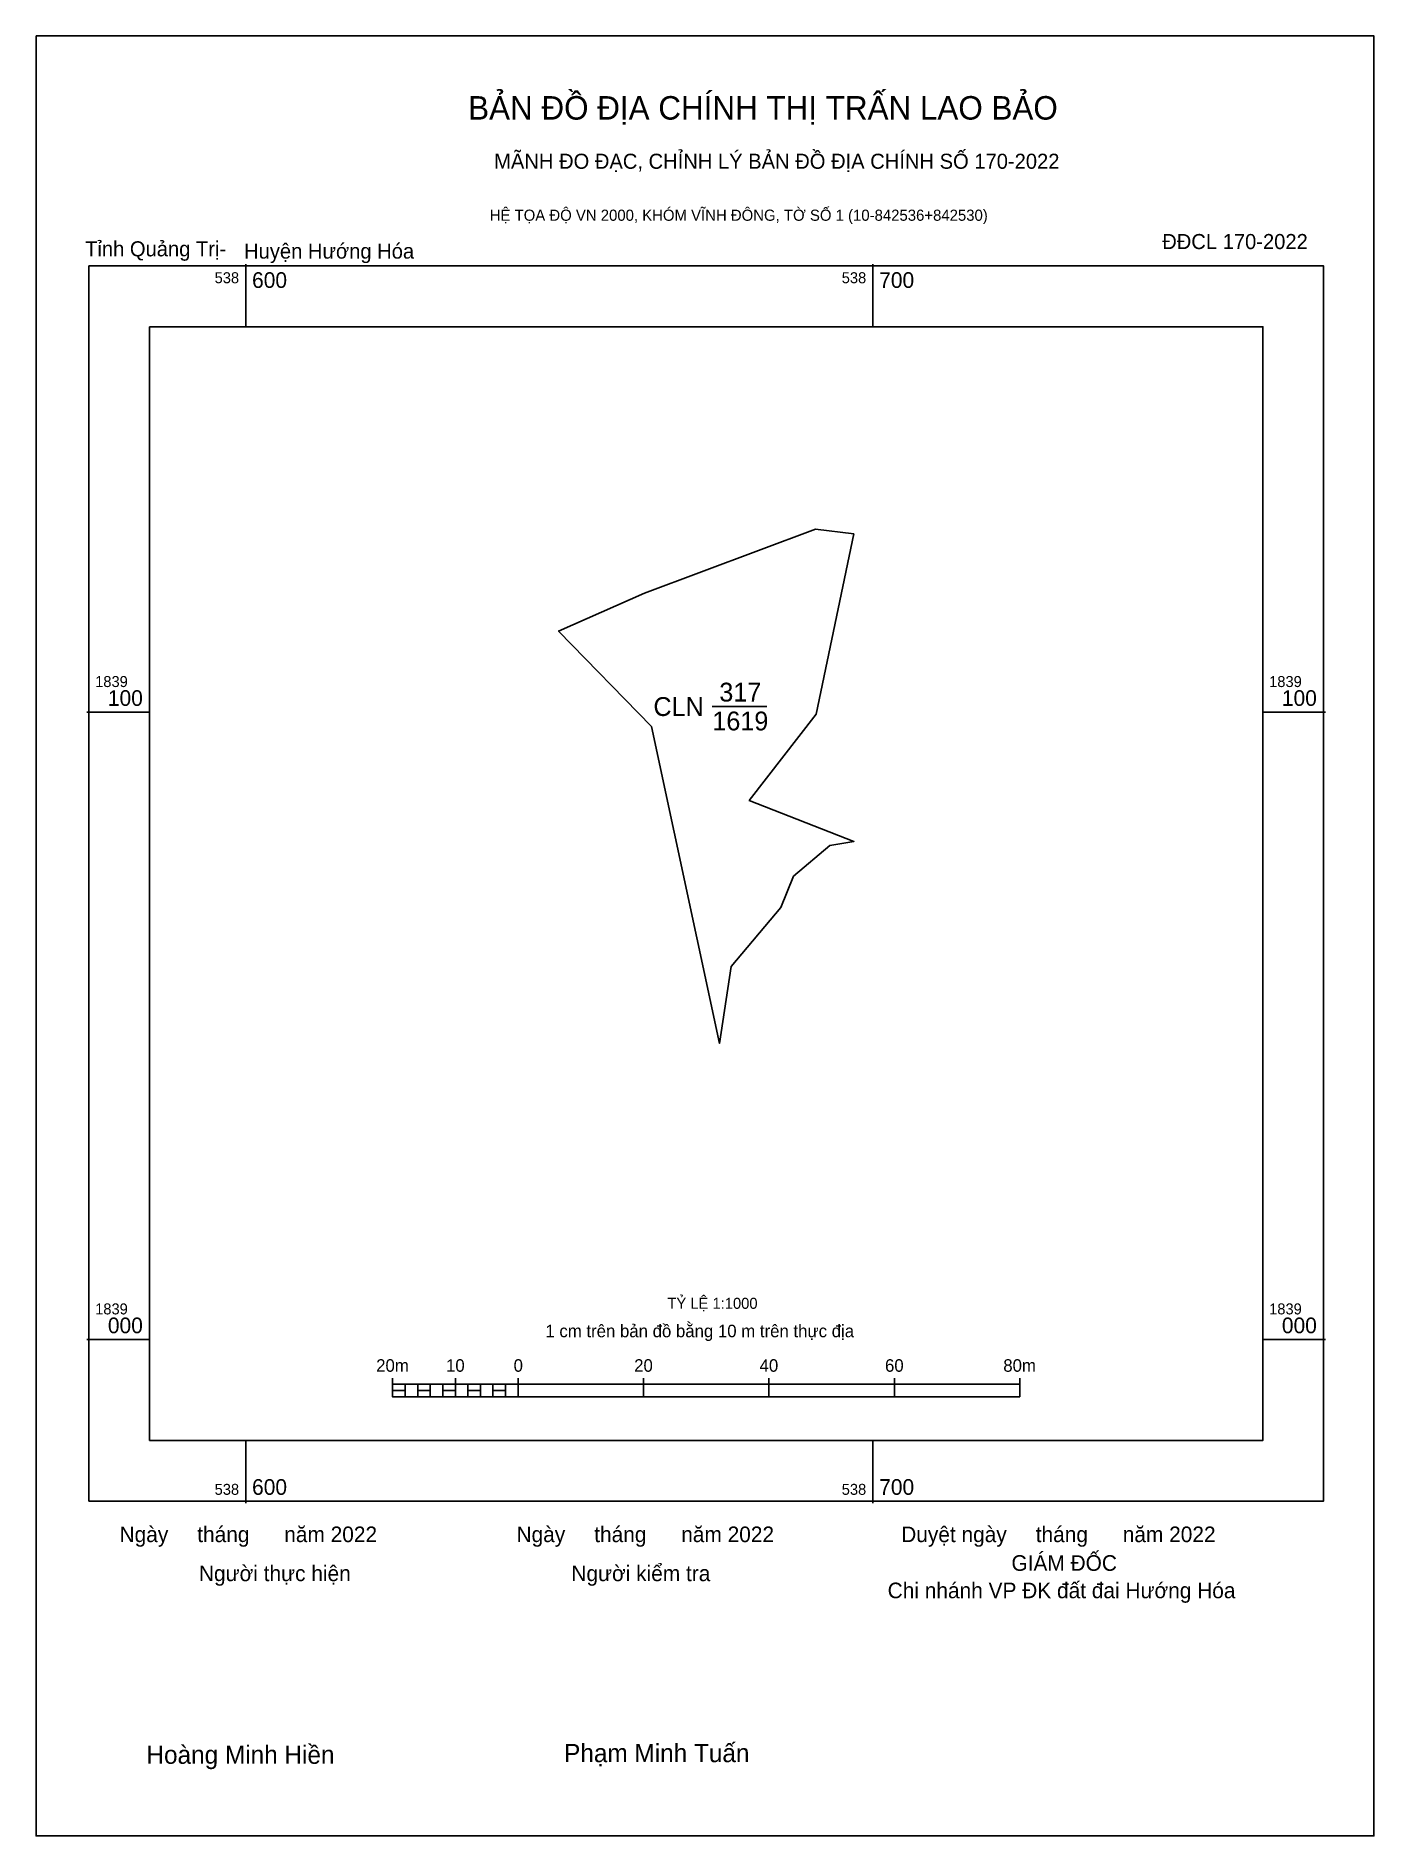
# Model space of a CAD drawing. Extents: x 537744 to 538780, y 1837980 to 1839208.
# Drawn here: x 538566.5 to 538779.9, y 1838920.9 to 1839207.8 of the extents above.
import ezdxf

# ---------------------------------------------------------------- set-up
doc = ezdxf.new("R2010")
doc.units = 0
for name, color, linetype in [('Level 10', 7, 'Continuous'), ('Level 13', 7, 'Continuous'), ('Level 15', 7, 'Continuous'), ('Level 6', 7, 'Continuous'), ('Level 62', 7, 'Continuous'), ('Level 63', 7, 'Continuous'), ('Level 9', 7, 'Continuous')]:
    doc.layers.add(name, color=color, linetype=linetype)

msp = doc.modelspace()

# ---------------------------------------------------------------- linework, layer by layer
at = {"layer": 'Level 10'}
msp.add_lwpolyline([(538690.84, 1839129.16), (538696.95, 1839128.42), (538690.95, 1839099.7), (538680.29, 1839085.94), (538696.96, 1839079.4), (538693.14, 1839078.75), (538687.33, 1839073.84), (538685.34, 1839068.84), (538677.4, 1839059.44), (538675.56, 1839047.19), (538664.7, 1839097.71), (538649.88, 1839112.93), (538663.6, 1839118.98)], close=True, dxfattribs=at)
at = {"layer": 'Level 15'}
msp.add_lwpolyline([(538566.55, 1839207.78), (538779.9, 1839207.78), (538779.9, 1838920.86), (538566.55, 1838920.86)], close=True, dxfattribs=at)
at = {"layer": 'Level 62'}
msp.add_lwpolyline([(538584.66, 1839161.43), (538762.18, 1839161.43), (538762.18, 1838983.92), (538584.66, 1838983.92)], close=True, dxfattribs=at)
at = {"layer": 'Level 63'}
for p, q in [((538600, 1839171.43), (538600, 1839161.43)), ((538700, 1839171.43), (538700, 1839161.43)), ((538574.66, 1839100), (538584.66, 1839100)), ((538762.18, 1839100), (538772.18, 1839100)), ((538574.66, 1839000), (538584.66, 1839000)), ((538762.18, 1839000), (538772.18, 1839000)), ((538623.42, 1838993.86), (538623.42, 1838990.86)), ((538623.42, 1838992.86), (538723.42, 1838992.86)), ((538625.42, 1838992.86), (538625.42, 1838990.86)), ((538627.42, 1838992.86), (538627.42, 1838990.86)), ((538629.42, 1838992.86), (538629.42, 1838990.86)), ((538631.42, 1838992.86), (538631.42, 1838990.86)), ((538633.42, 1838993.86), (538633.42, 1838990.86)), ((538633.42, 1838992.86), (538633.42, 1838990.86)), ((538635.42, 1838992.86), (538635.42, 1838990.86)), ((538637.42, 1838992.86), (538637.42, 1838990.86)), ((538639.42, 1838992.86), (538639.42, 1838990.86)), ((538641.42, 1838992.86), (538641.42, 1838990.86)), ((538643.42, 1838993.86), (538643.42, 1838990.86)), ((538643.42, 1838992.86), (538643.42, 1838990.86)), ((538663.42, 1838993.86), (538663.42, 1838990.86)), ((538683.42, 1838993.86), (538683.42, 1838990.86)), ((538703.42, 1838993.86), (538703.42, 1838990.86)), ((538723.42, 1838993.86), (538723.42, 1838990.86)), ((538623.42, 1838990.86), (538723.42, 1838990.86)), ((538600, 1838983.92), (538600, 1838973.92)), ((538700, 1838983.92), (538700, 1838973.92))]:
    msp.add_line(p, q, dxfattribs=at)
for points in [[(538574.98, 1839171.12), (538771.86, 1839171.12), (538771.86, 1838974.24), (538574.98, 1838974.24)], [(538623.42, 1838991.86), (538625.42, 1838991.86), (538625.42, 1838990.86), (538623.42, 1838990.86)], [(538623.42, 1838991.86), (538625.42, 1838991.86), (538625.42, 1838990.86), (538623.42, 1838990.86)], [(538627.42, 1838991.86), (538629.42, 1838991.86), (538629.42, 1838990.86), (538627.42, 1838990.86)], [(538631.42, 1838991.86), (538633.42, 1838991.86), (538633.42, 1838990.86), (538631.42, 1838990.86)], [(538635.42, 1838991.86), (538637.42, 1838991.86), (538637.42, 1838990.86), (538635.42, 1838990.86)], [(538639.42, 1838991.86), (538641.42, 1838991.86), (538641.42, 1838990.86), (538639.42, 1838990.86)]]:
    msp.add_lwpolyline(points, close=True, dxfattribs=at)
at = {"layer": 'Level 9'}
msp.add_line((538674.39, 1839100.89), (538683.08, 1839100.89), dxfattribs=at)

# ---------------------------------------------------------------- texts
at = {"layer": 'Level 13'}
for s, p in [('317', (538675.51, 1839101.69)), ('CLN', (538665, 1839099.39)), ('1619', (538674.4, 1839097.09))]:
    msp.add_text(s, height=3, dxfattribs=at).set_placement(p)
at = {"layer": 'Level 6'}
msp.add_text('TỶ LỆ 1:1000', height=1.7579, dxfattribs=at).set_placement((538667.23, 1839004.89))
at = {"layer": 'Level 63'}
for s, height, p in [('BẢN ĐỒ ĐỊA CHÍNH THỊ TRẤN LAO BẢO', 3.7437, (538635.46, 1839194.45)), ('MÃNH ĐO ĐẠC, CHỈNH LÝ BẢN ĐỒ ĐỊA CHÍNH SỐ 170-2022', 2.4022, (538639.6, 1839186.61)), ('HỆ TỌA ĐỘ VN 2000, KHÓM VĨNH ĐÔNG, TỜ SỐ 1 (10-842536+842530)', 1.7782, (538638.9, 1839178.32)), ('538', 1.75, (538595.03, 1839168.37)), ('600', 2.5, (538601, 1839167.62)), ('538', 1.75, (538695.03, 1839168.37)), ('700', 2.5, (538701, 1839167.62)), ('1839', 1.75, (538575.98, 1839104)), ('1839', 1.75, (538763.18, 1839104)), ('100', 2.5, (538578.01, 1839101)), ('100', 2.5, (538765.21, 1839101)), ('1839', 1.75, (538575.98, 1839004)), ('1839', 1.75, (538763.18, 1839004)), ('000', 2.5, (538578.01, 1839001)), ('1 cm trên bản đồ bằng 10 m trên thực địa', 2, (538647.78, 1839000.36)), ('000', 2.5, (538765.21, 1839001)), ('20m', 2, (538620.79, 1838994.86)), ('10', 2, (538631.93, 1838994.86)), ('0', 2, (538642.71, 1838994.86)), ('20', 2, (538661.93, 1838994.86)), ('40', 2, (538681.93, 1838994.86)), ('60', 2, (538701.93, 1838994.86)), ('80m', 2, (538720.79, 1838994.86)), ('538', 1.75, (538595.03, 1838975.24)), ('600', 2.5, (538601, 1838975.24)), ('538', 1.75, (538695.03, 1838975.24)), ('700', 2.5, (538701, 1838975.24)), ('Ngày     tháng      năm 2022', 2.4883, (538579.87, 1838967.7)), ('Ngày     tháng      năm 2022', 2.4883, (538643.17, 1838967.7)), ('Duyệt ngày     tháng      năm 2022', 2.4883, (538704.51, 1838967.7)), ('Người thực hiện', 2.4883, (538592.53, 1838961.48)), ('Người kiểm tra', 2.4883, (538651.92, 1838961.48)), ('GIÁM ĐỐC', 2.488, (538722.09, 1838963.13)), ('Chi nhánh VP ĐK đất đai Hướng Hóa', 2.4883, (538702.35, 1838958.76)), ('Hoàng Minh Hiền', 2.9024, (538584.16, 1838932.37)), ('Phạm Minh Tuấn', 2.9024, (538650.76, 1838932.63))]:
    msp.add_text(s, height=height, dxfattribs=at).set_placement(p)
at = {"layer": 'Level 9'}
for s, p in [('Tỉnh Quảng Trị-', (538574.38, 1839172.65)), ('Huyện Hướng Hóa', (538599.73, 1839172.29)), ('ĐĐCL 170-2022', (538746.13, 1839173.81))]:
    msp.add_text(s, height=2.4022, dxfattribs=at).set_placement(p)

doc.saveas('drawing.dxf')
